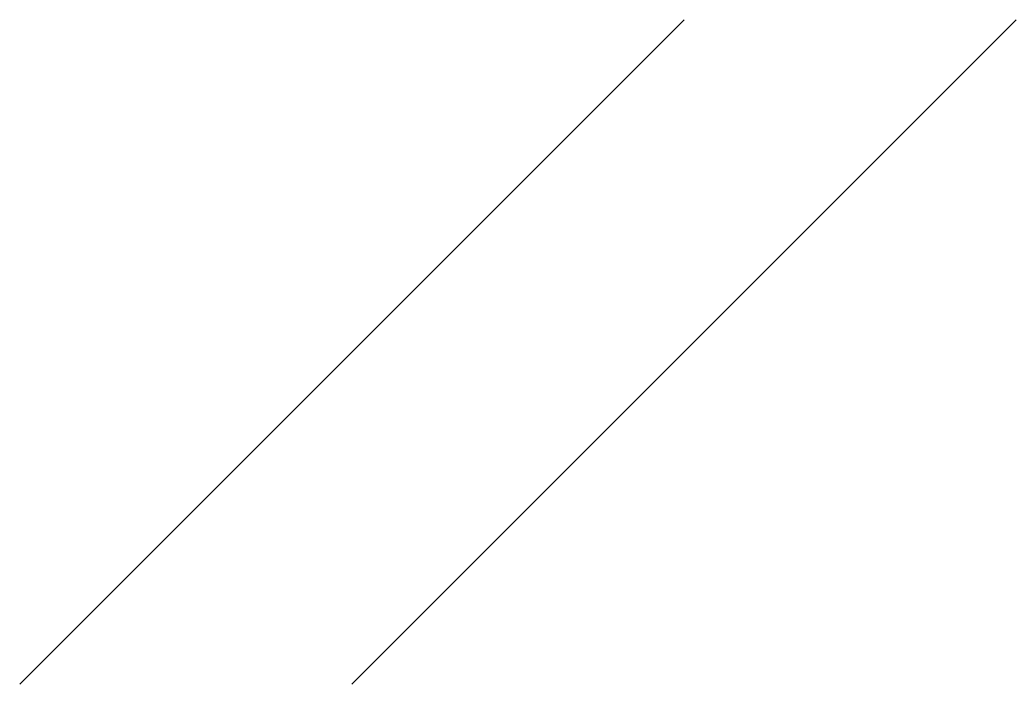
# Model space of a CAD drawing. Header units: millimetres. Extents: x -2.25 to 2.25, y -1.5 to 1.5.
import ezdxf

# ---------------------------------------------------------------- set-up
doc = ezdxf.new("R2010")
doc.units = ezdxf.units.MM

msp = doc.modelspace()

# ---------------------------------------------------------------- linework, layer by layer
at = {"color": 0}
for p, q in [((-2.25, -1.5), (0.75, 1.5)), ((-0.75, -1.5), (2.25, 1.5))]:
    msp.add_line(p, q, dxfattribs=at)

doc.saveas('drawing.dxf')
